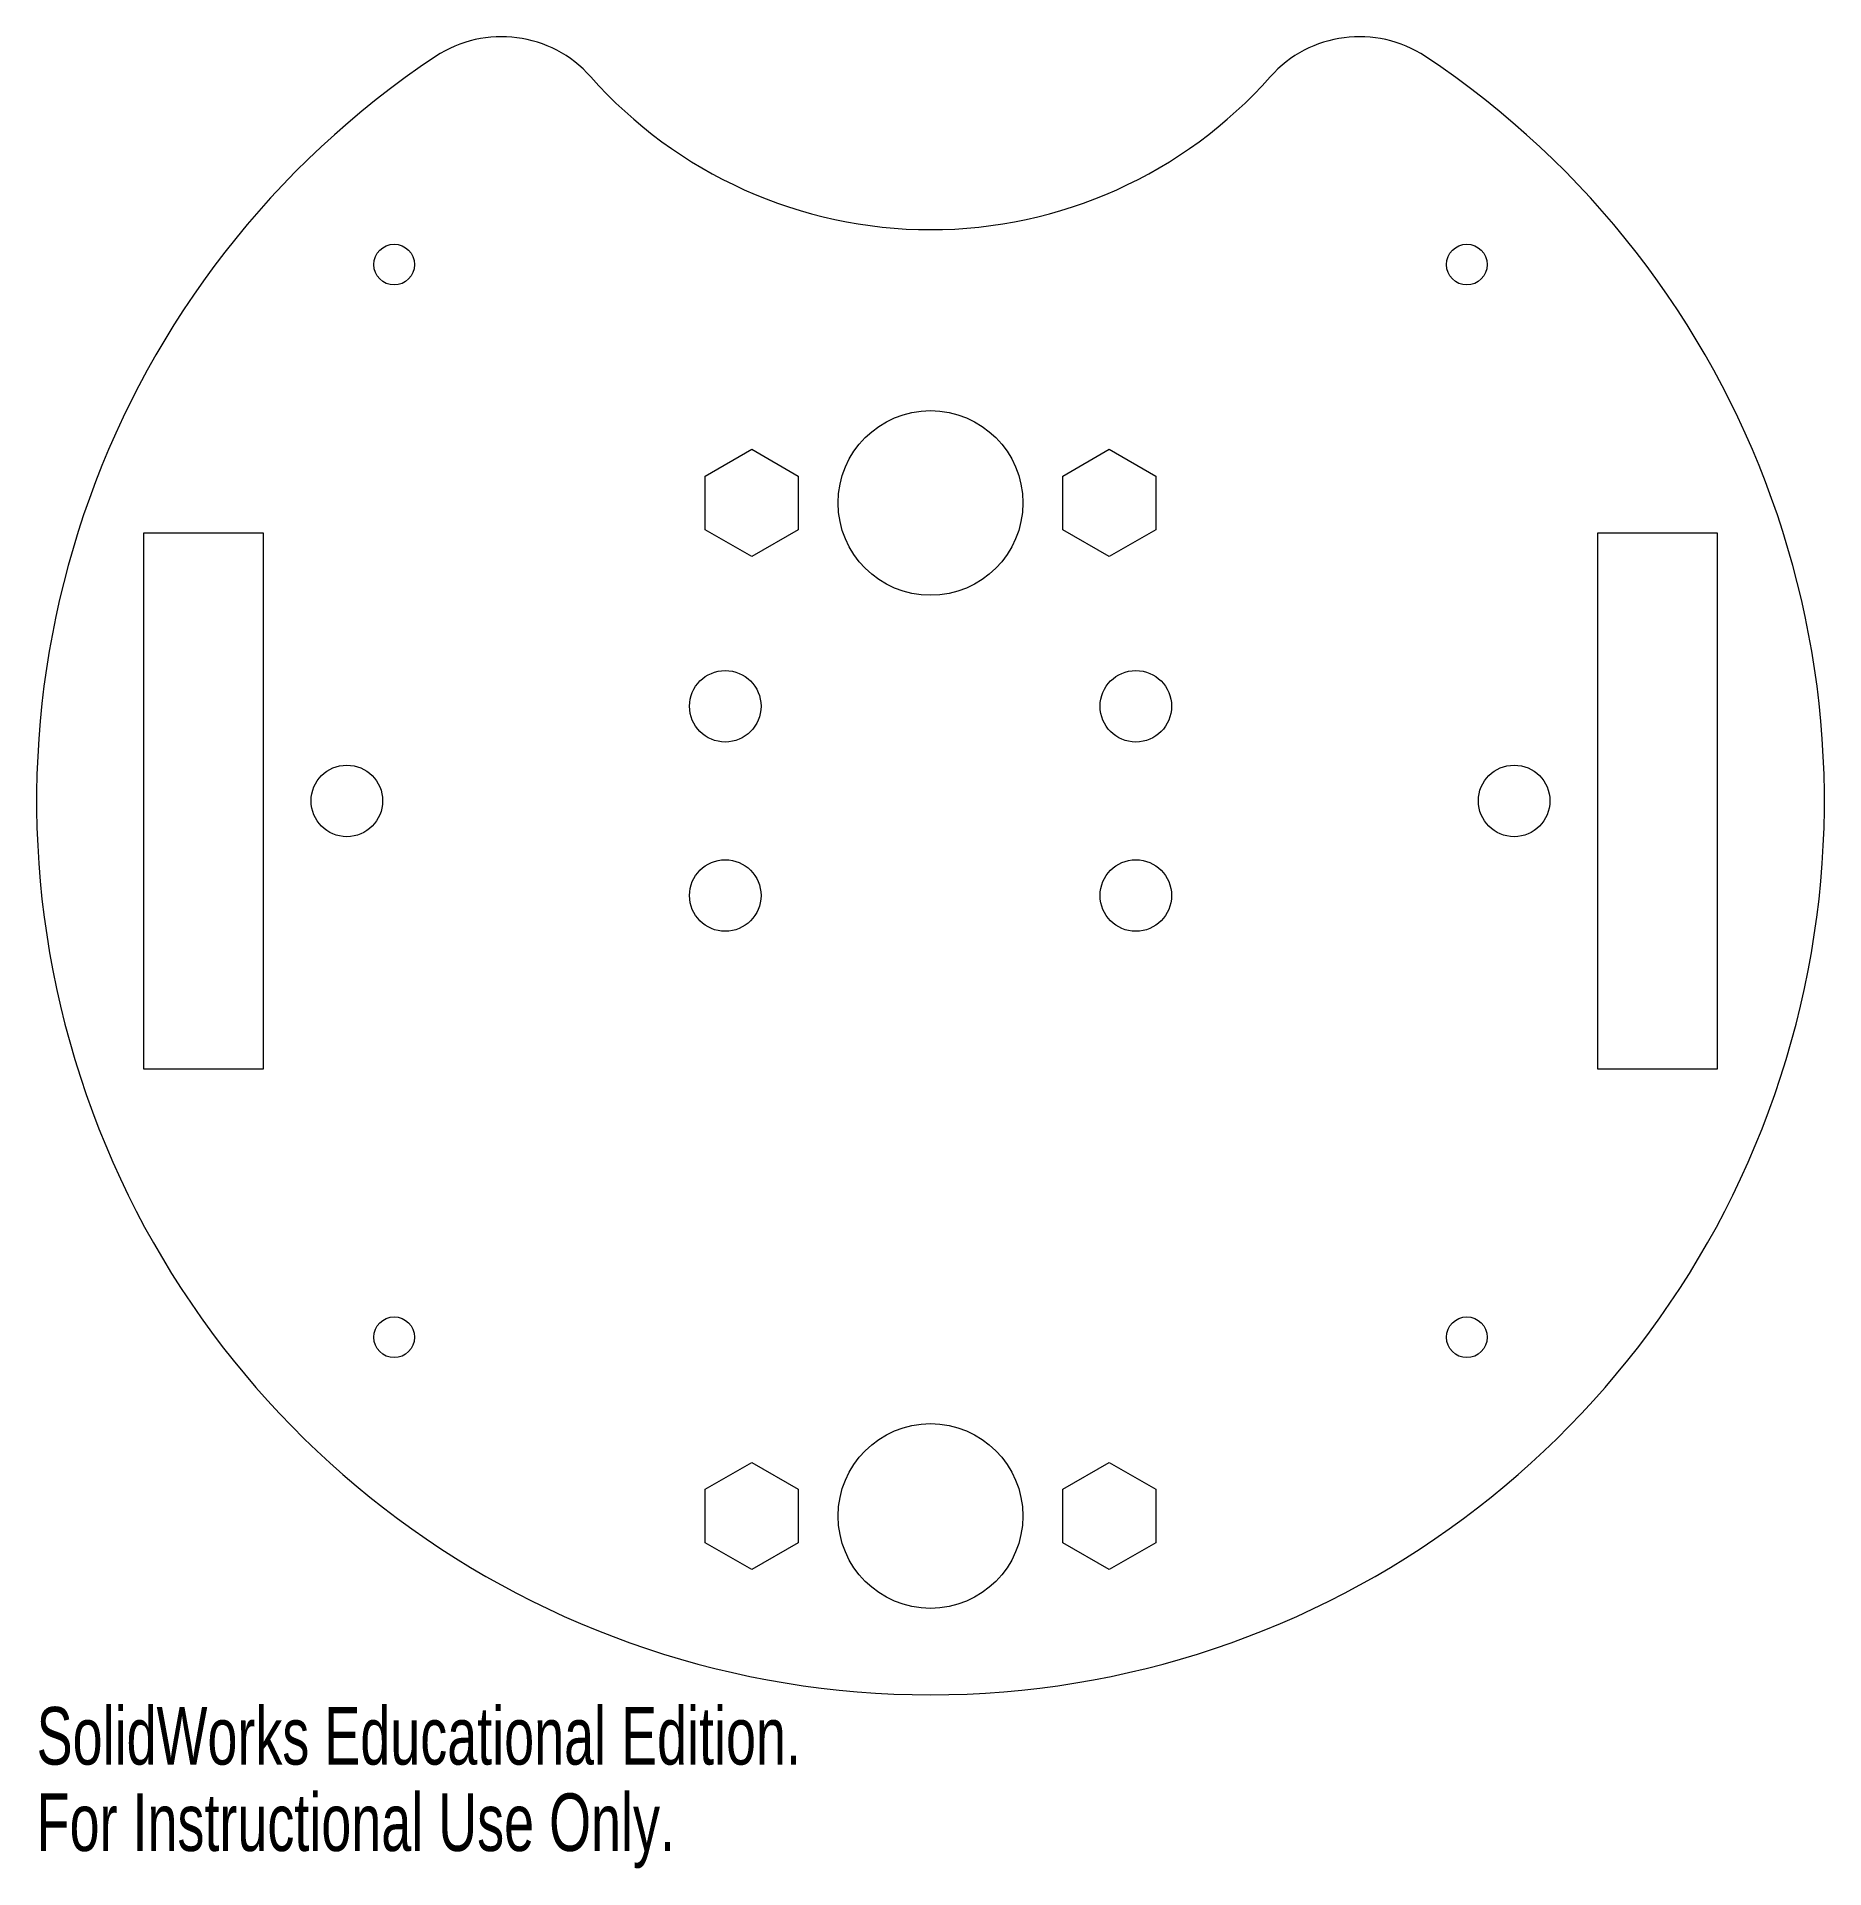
# Model space of a CAD drawing. Header units: millimetres. Extents: x -75 to 75, y -90 to 64.
import ezdxf

# ---------------------------------------------------------------- set-up
doc = ezdxf.new("R2010")
doc.units = ezdxf.units.MM
doc.styles.add('SLDTEXTSTYLE0', font='TXT', dxfattribs={"width": 0.7})

msp = doc.modelspace()

# ---------------------------------------------------------------- linework, layer by layer
at = {"color": 7, "linetype": 'Continuous', "lineweight": 15}
for p, q in [((-18.9, 27.25), (-15, 29.5)), ((-15, 29.5), (-11.1, 27.25)), ((11.1, 27.25), (15, 29.5)), ((15, 29.5), (18.9, 27.25)), ((-18.9, 22.75), (-18.9, 27.25)), ((-11.1, 27.25), (-11.1, 22.75)), ((11.1, 22.75), (11.1, 27.25)), ((18.9, 27.25), (18.9, 22.75)), ((-66, -22.5), (-66, 22.5)), ((-66, 22.5), (-56, 22.5)), ((-56, 22.5), (-56, -22.5)), ((-15, 20.5), (-18.9, 22.75)), ((-11.1, 22.75), (-15, 20.5)), ((15, 20.5), (11.1, 22.75)), ((18.9, 22.75), (15, 20.5)), ((56, -22.5), (56, 22.5)), ((56, 22.5), (66, 22.5)), ((66, 22.5), (66, -22.5)), ((-56, -22.5), (-66, -22.5)), ((66, -22.5), (56, -22.5)), ((-18.9, -57.75), (-15, -55.5)), ((-15, -55.5), (-11.1, -57.75)), ((11.1, -57.75), (15, -55.5)), ((15, -55.5), (18.9, -57.75)), ((-18.9, -62.25), (-18.9, -57.75)), ((-11.1, -57.75), (-11.1, -62.25)), ((11.1, -62.25), (11.1, -57.75)), ((18.9, -57.75), (18.9, -62.25)), ((-15, -64.5), (-18.9, -62.25)), ((-11.1, -62.25), (-15, -64.5)), ((15, -64.5), (11.1, -62.25)), ((18.9, -62.25), (15, -64.5))]:
    msp.add_line(p, q, dxfattribs=at)
for centre, radius in [((-45, 45), 1.71), ((45, 45), 1.71), ((0, 25), 7.75), ((-17.22, 7.94), 3), ((17.23, 7.94), 3), ((-48.97, 0), 3), ((48.97, 0), 3), ((-17.22, -7.94), 3), ((17.23, -7.94), 3), ((-45, -45), 1.71), ((45, -45), 1.71), ((0, -60), 7.75)]:
    msp.add_circle(centre, radius, dxfattribs=at)
for centre, radius, start, end in [((-35.99, 54.12), 10, 41.5566, 123.6242), ((35.99, 54.12), 10, 56.3758, 138.4434), ((0, 0), 75, 123.6242, 56.3758), ((0, 86.03), 38.1, 221.5566, 318.4434)]:
    msp.add_arc(centre, radius, start, end, dxfattribs=at)

# ---------------------------------------------------------------- texts
at = {"color": 7, "linetype": 'Continuous', "char_height": 4.8336, "attachment_point": 1, "style": 'SLDTEXTSTYLE0'}
for s, insert in [('SolidWorks Educational Edition.', (-75, -76.02)), ('For Instructional Use Only.', (-75, -83.27))]:
    msp.add_mtext(s, dxfattribs=dict(at, insert=insert))

doc.saveas('drawing.dxf')
